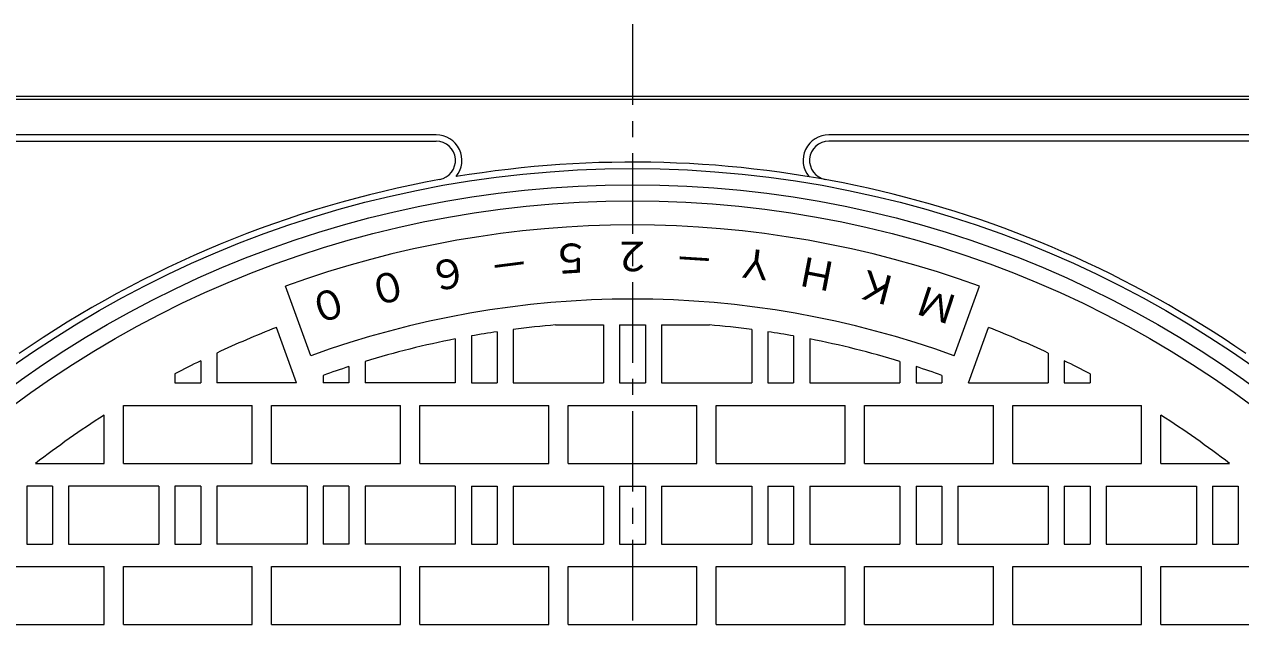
# Model space of a CAD drawing. Units: millimetres, scale not verified. Extents: x -839 to 950, y -676 to 674.
# Drawn here: x -614.7 to -237.2, y 487.3 to 673.9 of the extents above; entities that cross this region are included whole.
import ezdxf
from ezdxf.enums import TextEntityAlignment as Align

# ---------------------------------------------------------------- set-up
doc = ezdxf.new("R2010")
doc.units = ezdxf.units.MM
doc.header["$LTSCALE"] = 5
doc.linetypes.add('CHAIN1', pattern=[8, 5, -1, 1, -1])
for name, color, linetype, lineweight in [('8-0', 3, 'Continuous', 9), ('8-1', 2, 'Continuous', 9), ('8-2', 7, 'Continuous', 9)]:
    doc.layers.add(name, color=color, linetype=linetype, lineweight=lineweight)
doc.styles.add('ＭＳ ゴシック', font='')
doc.styles.get('ＭＳ ゴシック').set_extended_font_data('MS Gothic')

msp = doc.modelspace()

# ---------------------------------------------------------------- linework, layer by layer
at = {"layer": '8-0'}
for p, q in [((-525.772, 571.006), (-533.638, 592.619)), ((-326.032, 571.006), (-318.166, 592.619)), ((-530.167, 562.615), (-536.426, 579.812)), ((-467.902, 578.504), (-467.902, 562.615)), ((-462.902, 579.203), (-462.902, 562.615)), ((-449.756, 580.615), (-434.902, 580.615)), ((-434.902, 580.615), (-434.902, 562.615)), ((-416.902, 580.615), (-416.902, 562.615)), ((-416.902, 580.615), (-402.048, 580.615)), ((-388.902, 579.203), (-388.902, 562.615)), ((-383.902, 578.504), (-383.902, 562.615)), ((-321.637, 562.615), (-315.377, 579.812)), ((-480.902, 576.258), (-480.902, 562.615)), ((-475.902, 577.195), (-475.902, 562.615)), ((-375.902, 577.195), (-375.902, 562.615)), ((-370.902, 576.258), (-370.902, 562.615)), ((-554.902, 571.888), (-554.902, 562.615)), ((-296.902, 571.888), (-296.902, 562.615)), ((-559.902, 569.489), (-559.902, 562.615)), ((-513.902, 567.689), (-513.902, 562.615)), ((-508.902, 569.262), (-508.902, 562.615)), ((-342.902, 569.262), (-342.902, 562.615)), ((-337.902, 567.689), (-337.902, 562.615)), ((-291.902, 569.489), (-291.902, 562.615)), ((-567.902, 565.413), (-567.902, 562.615)), ((-567.902, 562.615), (-559.902, 562.615)), ((-530.167, 562.615), (-554.902, 562.615)), ((-521.902, 564.96), (-521.902, 562.615)), ((-513.902, 562.615), (-521.902, 562.615)), ((-480.902, 562.615), (-508.902, 562.615)), ((-475.902, 562.615), (-467.902, 562.615)), ((-462.902, 562.615), (-434.902, 562.615)), ((-416.902, 562.615), (-388.902, 562.615)), ((-383.902, 562.615), (-375.902, 562.615)), ((-370.902, 562.615), (-342.902, 562.615)), ((-337.902, 562.615), (-329.902, 562.615)), ((-329.902, 564.96), (-329.902, 562.615)), ((-321.637, 562.615), (-296.902, 562.615)), ((-291.902, 562.615), (-283.902, 562.615)), ((-283.902, 565.413), (-283.902, 562.615)), ((-543.902, 537.615), (-543.902, 555.615)), ((-497.902, 537.615), (-497.902, 555.615)), ((-451.902, 537.615), (-451.902, 555.615)), ((-405.902, 537.615), (-405.902, 555.615)), ((-359.902, 537.615), (-359.902, 555.615)), ((-313.902, 537.615), (-313.902, 555.615)), ((-261.902, 537.615), (-261.902, 552.584)), ((-583.902, 537.615), (-543.902, 537.615)), ((-537.902, 537.615), (-497.902, 537.615)), ((-491.902, 537.615), (-451.902, 537.615)), ((-445.902, 537.615), (-405.902, 537.615)), ((-399.902, 537.615), (-359.902, 537.615)), ((-353.902, 537.615), (-313.902, 537.615)), ((-261.902, 537.615), (-240.605, 537.615)), ((-605.902, 530.615), (-613.902, 530.615)), ((-605.902, 530.615), (-605.902, 512.615)), ((-572.902, 530.615), (-600.902, 530.615)), ((-572.902, 530.615), (-572.902, 512.615)), ((-559.902, 530.615), (-567.902, 530.615)), ((-559.902, 530.615), (-559.902, 512.615)), ((-526.902, 530.615), (-554.902, 530.615)), ((-554.902, 530.615), (-554.902, 512.615)), ((-526.902, 530.615), (-526.902, 512.615)), ((-508.902, 530.615), (-508.902, 512.615)), ((-480.902, 530.615), (-508.902, 530.615)), ((-480.902, 530.615), (-480.902, 512.615)), ((-475.902, 530.615), (-475.902, 512.615)), ((-475.902, 530.615), (-467.902, 530.615)), ((-467.902, 530.615), (-467.902, 512.615)), ((-462.902, 530.615), (-434.902, 530.615)), ((-462.902, 530.615), (-462.902, 512.615)), ((-434.902, 530.615), (-434.902, 512.615)), ((-416.902, 530.615), (-416.902, 512.615)), ((-416.902, 530.615), (-388.902, 530.615)), ((-388.902, 530.615), (-388.902, 512.615)), ((-383.902, 530.615), (-375.902, 530.615)), ((-383.902, 530.615), (-383.902, 512.615)), ((-375.902, 530.615), (-375.902, 512.615)), ((-370.902, 530.615), (-342.902, 530.615)), ((-370.902, 530.615), (-370.902, 512.615)), ((-342.902, 530.615), (-342.902, 512.615)), ((-324.902, 530.615), (-296.902, 530.615)), ((-324.902, 530.615), (-324.902, 512.615)), ((-296.902, 530.615), (-296.902, 512.615)), ((-278.902, 530.615), (-278.902, 512.615)), ((-278.902, 530.615), (-250.902, 530.615)), ((-250.902, 530.615), (-250.902, 512.615)), ((-245.902, 530.615), (-237.902, 530.615)), ((-237.902, 530.615), (-237.902, 512.615)), ((-526.902, 512.615), (-554.902, 512.615)), ((-480.902, 512.615), (-508.902, 512.615)), ((-475.902, 512.615), (-467.902, 512.615)), ((-462.902, 512.615), (-434.902, 512.615)), ((-416.902, 512.615), (-388.902, 512.615)), ((-383.902, 512.615), (-375.902, 512.615)), ((-370.902, 512.615), (-342.902, 512.615)), ((-324.902, 512.615), (-296.902, 512.615)), ((-278.902, 512.615), (-250.902, 512.615)), ((-589.902, 487.615), (-589.902, 505.615)), ((-543.902, 487.615), (-543.902, 505.615)), ((-497.902, 487.615), (-497.902, 505.615)), ((-451.902, 487.615), (-451.902, 505.615)), ((-405.902, 487.615), (-405.902, 505.615)), ((-359.902, 487.615), (-359.902, 505.615)), ((-313.902, 487.615), (-313.902, 505.615)), ((-267.902, 487.615), (-267.902, 505.615)), ((-629.902, 487.615), (-589.902, 487.615)), ((-583.902, 487.615), (-543.902, 487.615)), ((-537.902, 487.615), (-497.902, 487.615)), ((-491.902, 487.615), (-451.902, 487.615)), ((-445.902, 487.615), (-405.902, 487.615)), ((-399.902, 487.615), (-359.902, 487.615)), ((-353.902, 487.615), (-313.902, 487.615)), ((-307.902, 487.615), (-267.902, 487.615)), ((-261.902, 487.615), (-221.902, 487.615))]:
    msp.add_line(p, q, dxfattribs=at)
for points in [[(-429.902, 580.615), (-421.902, 580.615), (-421.902, 562.615)], [(-429.902, 580.615), (-429.902, 562.615), (-421.902, 562.615)], [(-583.902, 537.615), (-583.902, 555.615), (-543.902, 555.615)], [(-537.902, 537.615), (-537.902, 555.615), (-497.902, 555.615)], [(-491.902, 537.615), (-491.902, 555.615), (-451.902, 555.615)], [(-445.902, 537.615), (-445.902, 555.615), (-405.902, 555.615)], [(-399.902, 537.615), (-399.902, 555.615), (-359.902, 555.615)], [(-353.902, 537.615), (-353.902, 555.615), (-313.902, 555.615)], [(-307.902, 537.615), (-267.902, 537.615), (-267.902, 555.615)], [(-307.902, 537.615), (-307.902, 555.615), (-267.902, 555.615)], [(-611.199, 537.615), (-589.902, 537.615), (-589.902, 552.584)], [(-613.902, 530.615), (-613.902, 512.615), (-605.902, 512.615)], [(-600.902, 530.615), (-600.902, 512.615), (-572.902, 512.615)], [(-567.902, 530.615), (-567.902, 512.615), (-559.902, 512.615)], [(-513.902, 530.615), (-521.902, 530.615), (-521.902, 512.615)], [(-513.902, 530.615), (-513.902, 512.615), (-521.902, 512.615)], [(-429.902, 530.615), (-421.902, 530.615), (-421.902, 512.615)], [(-429.902, 530.615), (-429.902, 512.615), (-421.902, 512.615)], [(-337.902, 530.615), (-329.902, 530.615), (-329.902, 512.615)], [(-337.902, 530.615), (-337.902, 512.615), (-329.902, 512.615)], [(-291.902, 530.615), (-283.902, 530.615), (-283.902, 512.615)], [(-291.902, 530.615), (-291.902, 512.615), (-283.902, 512.615)], [(-245.902, 530.615), (-245.902, 512.615), (-237.902, 512.615)], [(-629.902, 487.615), (-629.902, 505.615), (-589.902, 505.615)], [(-583.902, 487.615), (-583.902, 505.615), (-543.902, 505.615)], [(-537.902, 487.615), (-537.902, 505.615), (-497.902, 505.615)], [(-491.902, 487.615), (-491.902, 505.615), (-451.902, 505.615)], [(-445.902, 487.615), (-445.902, 505.615), (-405.902, 505.615)], [(-399.902, 487.615), (-399.902, 505.615), (-359.902, 505.615)], [(-353.902, 487.615), (-353.902, 505.615), (-313.902, 505.615)], [(-307.902, 487.615), (-307.902, 505.615), (-267.902, 505.615)], [(-261.902, 487.615), (-261.902, 505.615), (-221.902, 505.615)]]:
    msp.add_lwpolyline(points, dxfattribs=at)
msp.add_circle((-425.902, 296.615), 322.5, dxfattribs=at)
for radius, start, end in [(315, 70, 110), (292, 70.00002, 109.99998), (304, 111.31943, 115.10901), (285, 98.47443, 100.10416), (285, 94.80119, 97.45946), (285, 82.54053, 85.19881), (285, 79.89581, 81.52554), (304, 64.89096, 68.68057), (285, 101.12689, 106.93147), (285, 73.0685, 78.87311), (304, 116.15427, 117.84657), (285, 107.9852, 109.6846), (285, 70.3154, 72.01477), (304, 62.15343, 63.84573), (304, 122.64783, 127.55556), (304, 52.44444, 57.35217)]:
    msp.add_arc((-425.902, 296.615), radius, start, end, dxfattribs=at)
at = {"layer": '8-1', "linetype": 'CHAIN1'}
msp.add_line((-425.902, 673.88), (-425.902, -81.995), dxfattribs=at)
at = {"layer": '8-1'}
for p, q in [((-720.902, 651.615), (-130.902, 651.615)), ((-720.902, 650.615), (-130.902, 650.615)), ((-486.855, 639.615), (-720.902, 639.615)), ((-130.902, 639.615), (-364.948, 639.615)), ((-674.635, 637.615), (-486.855, 637.615)), ((-177.169, 637.616), (-364.948, 637.616))]:
    msp.add_line(p, q, dxfattribs=at)
for radius in [332.5, 327.5]:
    msp.add_circle((-425.902, 296.615), radius, dxfattribs=at)
for centre, radius, start, end in [((-486.855, 631.615), 8, 321.27469, 90), ((-364.948, 631.615), 8, 90, 218.72449), ((-486.855, 631.615), 6, 280.31221, 90), ((-364.948, 631.615), 6, 90, 259.68767), ((-425.902, 296.615), 334.5, 55.32016, 99.41385), ((-425.902, 296.615), 334.5, 100.31221, 124.67984)]:
    msp.add_arc(centre, radius, start, end, dxfattribs=at)

# ---------------------------------------------------------------- texts
at = {"layer": '8-2', "style": 'ＭＳ ゴシック'}
for s, rotation, p in [('５', 183.636, (-439.31, 608.964)), ('２', 180, (-419.652, 609.191)), ('Ｙ', 172.727, (-380.49, 605.908)), ('６', 190.909, (-478.385, 604.776)), ('－', 187.273, (-458.914, 607.49)), ('－', 176.364, (-400.019, 608.171)), ('Ｈ', 169.091, (-361.144, 602.41)), ('０', 194.546, (-497.645, 600.833)), ('Ｋ', 165.454, (-342.059, 597.693)), ('０', 198.182, (-516.616, 595.676)), ('Ｍ', 161.818, (-323.312, 591.775))]:
    msp.add_text(s, height=9.164, rotation=rotation, dxfattribs=at).set_placement(p, align=Align.BOTTOM_LEFT)

doc.saveas('drawing.dxf')
